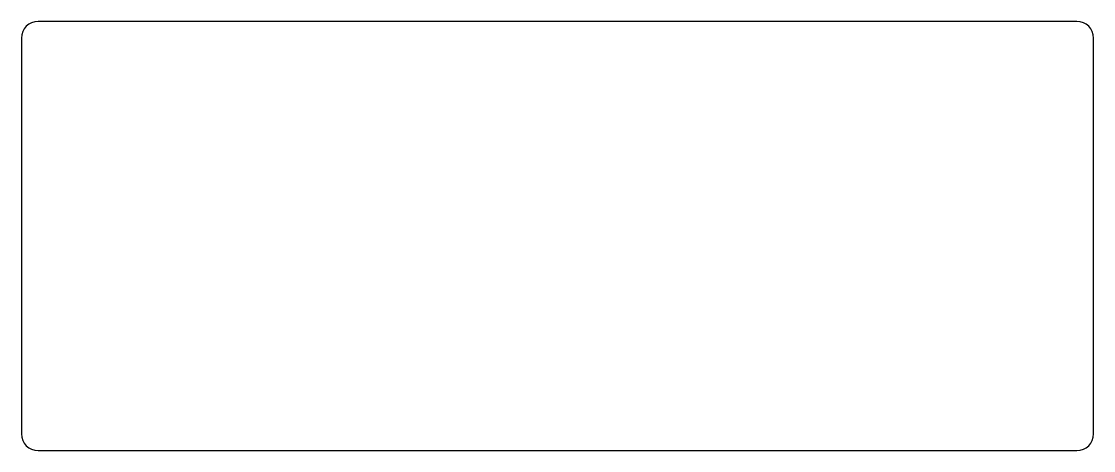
# Model space of a CAD drawing. Extents: x 64 to 386, y -179 to -51.
import ezdxf

# ---------------------------------------------------------------- set-up
doc = ezdxf.new("R2010")
doc.units = 0
doc.layers.add('BLACK', color=7, linetype='CONTINUOUS')

msp = doc.modelspace()

# ---------------------------------------------------------------- linework, layer by layer
at = {"layer": 'BLACK', "linetype": 'CONTINUOUS'}
for p, q in [((380.87, -50.51), (69.04, -50.51)), ((64.04, -55.51), (64.04, -174.26)), ((385.87, -174.26), (385.87, -55.51)), ((69.04, -179.26), (380.87, -179.26))]:
    msp.add_line(p, q, dxfattribs=at)
at = {"layer": 'BLACK'}
for centre, start, end in [((69.04, -55.51), 90, 180), ((380.87, -55.51), 0, 90), ((69.04, -174.26), -180, -90), ((380.87, -174.26), -90, 0)]:
    msp.add_arc(centre, 5, start, end, dxfattribs=at)

doc.saveas('drawing.dxf')
